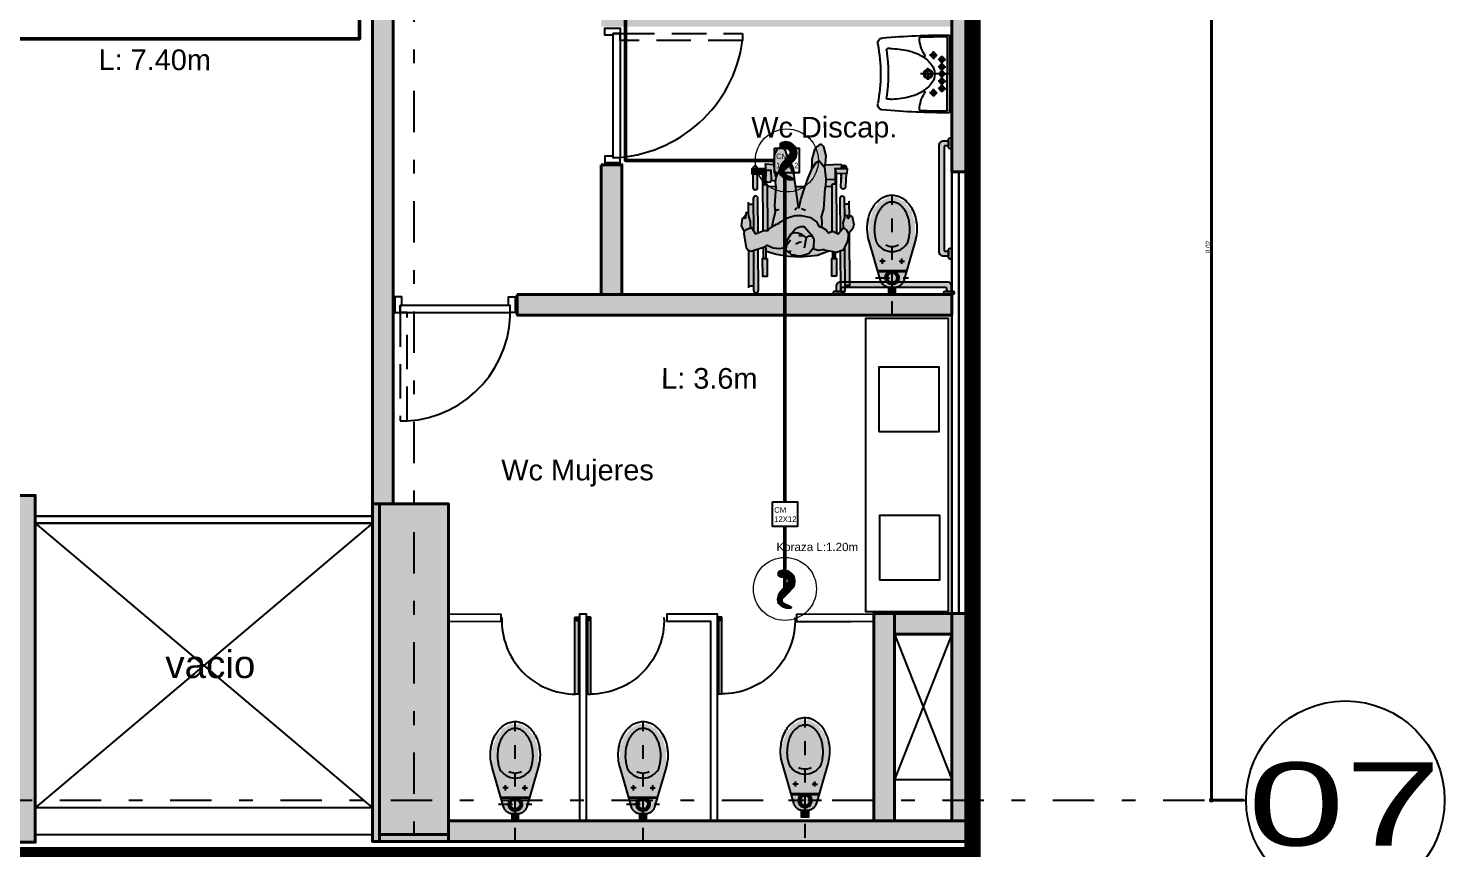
# Model space of a CAD drawing. Header units: millimetres. Extents: x 3781 to 4924, y 1639 to 1721.
# Drawn here: x 4575.51 to 4585.79, y 1650.15 to 1656.1 of the extents above; entities that cross this region are included whole.
import ezdxf

# ---------------------------------------------------------------- set-up
doc = ezdxf.new("R2010")
doc.units = ezdxf.units.MM
for name, pattern in [('CENTER', [0.7, 0.3, -0.2, 0, -0.2]), ('DASHED2', [9.525, 6.35, -3.175]), ('HIDDEN', [0.375, 0.25, -0.125]), ('HIDDEN2', [0.1875, 0.125, -0.0625])]:
    doc.linetypes.add(name, pattern=pattern)
doc.layers.get('Defpoints').update_dxf_attribs({"color": 255})
for name, color, linetype in [('1amobla', 2, 'Continuous'), ('_ACHU3', 253, 'Continuous'), ('A-HATCH CONCRETO', 8, 'Continuous'), ('A_ACHU5', 255, 'Continuous'), ('A_METAL  PROY', 177, 'Continuous'), ('A_MUEBLES FIJOS', 252, 'Continuous'), ('AMOBLAMIENTO', 1, 'Continuous'), ('AS_GL DETECCION_PISO 2', 7, 'Continuous'), ('AS_GL DETECCION_PISO 6', 7, 'Continuous'), ('EJE-ESTRUCTURA', 1, 'CENTER'), ('F-2', 2, 'Continuous'), ('HACHTCOLUMNA', 250, 'Continuous'), ('JCA_COTAS', 1, 'Continuous'), ('JCA_PROYECCIONES', 1, 'HIDDEN2'), ('JCA_TEXTO1', 2, 'Continuous'), ('JCA_TEXTO2', 3, 'Continuous'), ('MUEBLE', 1, 'Continuous'), ('PROYECCION', 1, 'DASHED2')]:
    doc.layers.add(name, color=color, linetype=linetype)
doc.layers.add('DIM-25', color=1, linetype='Continuous', plot=False)
for name, color, linetype, lineweight in [('Estructura', 6, 'Continuous', 40), ('Muro', 4, 'Continuous', 40), ('TEXTOS', 7, 'Continuous', 20), ('Vidrio', 2, 'Continuous', 30)]:
    doc.layers.add(name, color=color, linetype=linetype, lineweight=lineweight)
doc.styles.add('ROMANS', font='arial.ttf', dxfattribs={"width": 0.7})
doc.styles.get("Standard").update_dxf_attribs({"font": 'arial.ttf'})
doc.styles.add('style2', font='arial.ttf', dxfattribs={"width": 1.5})
doc.dimstyles.new('1-10', dxfattribs={"dimscale": 10, "dimtxt": 0.0037, "dimasz": 0.001, "dimexe": 0.0018, "dimexo": 0.0018, "dimgap": 0.0005, "dimtad": 1, "dimzin": 4, "dimdsep": 46, "dimtxsty": 'ROMANS', "dimblk": 'ARCHTICK', "dimcen": 0.003, "dimdle": 0.0015, "dimclrd": 1, "dimclre": 1, "dimclrt": 4, "dimadec": 0, "dimazin": 0, "dimtfac": 1, "dimtix": 1, "dimtmove": 2, "dimatfit": 3, "dimldrblk": 'flecha', "dimfxl": 1, "dimtolj": 1, "dimtzin": 4, "dimarcsym": 0})

# ---------------------------------------------------------------- blocks, each defined once
blk = doc.blocks.new('_ArchTick')
at = {"color": 0, "linetype": 'ByBlock', "const_width": 0.15}
blk.add_lwpolyline([(-0.5, -0.5), (0.5, 0.5)], dxfattribs=at)
blk = doc.blocks.new('*D56')
at = {"layer": 'Defpoints', "color": 0, "transparency": 16777216}
for p in [(1145.333, -6003.674), (1145.083, -6011.699), (1145.333, -6011.699)]:
    blk.add_point(p, dxfattribs=at)
at = {"layer": 'JCA_COTAS', "color": 1, "lineweight": -2, "transparency": 16777216}
for p, q in [((1145.315, -6003.674), (1145.065, -6003.674)), ((1145.083, -6003.659), (1145.083, -6011.714)), ((1145.315, -6011.699), (1145.065, -6011.699))]:
    blk.add_line(p, q, dxfattribs=at)
at = {"layer": 'JCA_COTAS', "color": 1, "lineweight": -2, "transparency": 16777216, "xscale": 0.01, "yscale": 0.01, "zscale": 0.01}
for p, rotation in [((1145.083, -6003.674), 90), ((1145.083, -6011.699), 270)]:
    blk.add_blockref('_ArchTick', p, dxfattribs=dict(at, rotation=rotation))
at = {"layer": 'JCA_COTAS', "color": 4, "transparency": 16777216, "insert": (1145.059, -6007.686), "char_height": 0.037, "attachment_point": 5, "rotation": 90, "style": 'ROMANS'}
blk.add_mtext('\\A1;8.02', dxfattribs=at)
blk = doc.blocks.new('flecha')
at = {"layer": '_ACHU3', "linetype": 'Continuous', "lineweight": 0}
h = blk.add_hatch(color=255, dxfattribs=at)
h.dxf.hatch_style = 1
h.paths.add_polyline_path([(0, 0), (2.4, 0.4), (2.4, 0), (4, 0), (4, 0), (2.4, 0), (2.4, -0.4)])
at = {"layer": '_ACHU3', "linetype": 'Continuous', "lineweight": 0, "flags": 128}
blk.add_lwpolyline([(0, 0), (2.4, 0.4), (2.4, 0), (2.4, 0), (4, 0), (4, 0), (2.4, 0), (2.4, -0.4), (0, 0)], dxfattribs=at)
blk = doc.blocks.new('PUERTA BAÑOS')
at = {"layer": 'AMOBLAMIENTO'}
h = blk.add_hatch(color=255, dxfattribs=at)
edge = h.paths.add_edge_path()
edge.add_line((-0.008, 0.002), (-0.008, -0.628))
edge.add_arc((-0.013, -0.628), 0.005, -90, 0, ccw=False)
edge.add_line((-0.013, -0.633), (-0.033, -0.633))
edge.add_arc((-0.033, -0.628), 0.005, 180, 270, ccw=False)
edge.add_line((-0.038, -0.628), (-0.038, -0.003))
edge.add_arc((-0.032, -0.003), 0.005, 90, 180, ccw=False)
edge.add_line((-0.033, 0.002), (-0.008, 0.002))
for p, q in [((0, 0), (-0.005, 0)), ((0, -0.06), (0, 0)), ((-0.03, -0.005), (-0.03, -0.02)), ((-0.005, 0), (-0.025, 0)), ((-0.025, -0.025), (-0.005, -0.025)), ((-0.005, -0.025), (-0.005, 0)), ((-0.005, 0), (-0.005, -0.06)), ((-0.005, -0.06), (0, -0.06))]:
    blk.add_line(p, q, dxfattribs=at)
blk.add_lwpolyline([(-0.008, 0.002), (-0.008, -0.628, -0.414214), (-0.013, -0.633), (-0.033, -0.633, -0.414214), (-0.038, -0.628), (-0.038, -0.003, -0.414214), (-0.033, 0.002)], format="xyb", close=True, dxfattribs=at)
blk.add_circle((-0.022, -0.013), 0.0025, dxfattribs=at)
at = {"layer": 'AMOBLAMIENTO', "ltscale": 0.1}
blk.add_arc((-0.034, -0.026), 0.607, 177.5483, 270.1437, dxfattribs=at)
at = {"layer": 'AMOBLAMIENTO'}
for centre, start, end in [((-0.025, -0.005), 90, 180), ((-0.025, -0.02), 180, 270)]:
    blk.add_arc(centre, 0.005, start, end, dxfattribs=at)
blk = doc.blocks.new('INODORO')
at = {"layer": 'AMOBLAMIENTO'}
h = blk.add_hatch(color=255, dxfattribs=at)
edge = h.paths.add_edge_path()
edge.add_line((0.167, 0.387), (0.084, 0.101))
edge.add_arc((0.017, 0.12), 0.07, 270, 344.6419, ccw=False)
edge.add_line((0.017, 0.05), (-0.017, 0.05))
edge.add_arc((-0.017, 0.12), 0.07, 195.3581, 270, ccw=False)
edge.add_line((-0.084, 0.101), (-0.167, 0.387))
edge.add_arc((0.145, 0.478), 0.325, 180, 196.1845, ccw=False)
edge.add_arc((0.145, 0.478), 0.325, 162.8824, 180, ccw=False)
edge.add_arc((0.074, 0.5), 0.25, 143.3684, 162.8824, ccw=False)
edge.add_arc((0.029, 0.533), 0.194, 119.122, 143.3684, ccw=False)
edge.add_arc((0, 0.584), 0.136, 90, 119.122, ccw=False)
edge.add_arc((0, 0.584), 0.136, 60.878, 90, ccw=False)
edge.add_arc((-0.029, 0.533), 0.194, 36.6316, 60.878, ccw=False)
edge.add_arc((-0.074, 0.5), 0.25, 17.1176, 36.6316, ccw=False)
edge.add_arc((-0.145, 0.478), 0.325, 0, 17.1176, ccw=False)
edge.add_arc((-0.145, 0.478), 0.325, 343.8155, 360, ccw=False)
blk.add_hatch(color=255, dxfattribs=at).paths.add_polyline_path([(0.025, 0.05), (-0.025, 0.05), (-0.025, 0), (0.025, 0)])
at = {"layer": 'AMOBLAMIENTO', "extrusion": (-1.55665e-06, -4.47371e-06, 1)}
for p, q in [((-0.051, 0.24, 13.502), (-0.089, 0.24, 13.502)), ((-0.07, 0.221, 13.502), (-0.07, 0.259, 13.502)), ((0.051, 0.24, 13.502), (0.089, 0.24, 13.502)), ((0.07, 0.221, 13.502), (0.07, 0.259, 13.502)), ((0.103, 0.17, 13.502), (-0.103, 0.17, 13.502)), ((-0.024, 0.164, 13.502), (-0.101, 0.164, 13.502)), ((0.101, 0.164, 13.502), (0.024, 0.164, 13.502))]:
    blk.add_line(p, q, dxfattribs=at)
at = {"layer": 'AMOBLAMIENTO', "extrusion": (-1.55665e-06, -4.47371e-06, 1), "elevation": 13.502, "flags": 128}
for points in [[(0.167, 0.387), (0.084, 0.101, -0.016701), (0.083, 0.097, -0.022806), (0.08, 0.091, -0.021821), (0.078, 0.086, -0.034751), (0.072, 0.078, -0.036571), (0.065, 0.07, -0.043988), (0.056, 0.062, -0.052185), (0.043, 0.055, -0.082496), (0.021, 0.05, -0.014668), (0.017, 0.05), (-0.017, 0.05, -0.083909), (-0.04, 0.054, -0.098699), (-0.063, 0.068, -0.082496), (-0.078, 0.086, -0.052185), (-0.083, 0.099, -0.009147), (-0.084, 0.101), (-0.167, 0.387, -0.038438), (-0.177, 0.436, -0.03221), (-0.18, 0.478, -0.004356), (-0.18, 0.484, -0.034754), (-0.176, 0.528, -0.021818), (-0.17, 0.556, -0.013779), (-0.166, 0.573, -0.009024), (-0.163, 0.582, -0.022804), (-0.154, 0.603, -0.021821), (-0.144, 0.623, -0.031515), (-0.127, 0.649, -0.003233), (-0.126, 0.651, -0.036571), (-0.107, 0.672, -0.043988), (-0.081, 0.694, -0.02205), (-0.066, 0.703, -0.030103), (-0.051, 0.71, -0.082496), (-0.008, 0.72, -0.014666), (0, 0.72, -0.083908), (0.045, 0.712, -0.043384), (0.066, 0.703, -0.055079), (0.101, 0.678, -0.050815), (0.127, 0.649, -0.03155), (0.144, 0.623, -0.052186), (0.165, 0.575, -0.001468), (0.166, 0.573, -0.042516), (0.177, 0.52, -0.03221), (0.18, 0.478, -0.004357), (0.18, 0.472, -0.034752), (0.176, 0.427, -0.02182), (0.17, 0.4, -0.009707), (0.167, 0.387)], [(0, 0.67, 0.014666), (-0.005, 0.67, 0.082496), (-0.032, 0.664, 0.044795), (-0.046, 0.657, 0.007375), (-0.05, 0.654, 0.043988), (-0.07, 0.638, 0.036571), (-0.084, 0.621, 0.018877), (-0.091, 0.612, 0.015864), (-0.098, 0.601, 0.021821), (-0.106, 0.584, 0.022804), (-0.114, 0.566, 0.01791), (-0.118, 0.551, 0.004894), (-0.12, 0.545, 0.021818), (-0.125, 0.52, 0.034754), (-0.128, 0.478, 0.004356), (-0.129, 0.472, 0.03221), (-0.126, 0.434, 0.03362), (-0.118, 0.394, 0.010353), (-0.116, 0.385, 0.008488), (-0.113, 0.378)], [(0.113, 0.378, 0.000935), (0.114, 0.379, 0.017908), (0.118, 0.394, 0.004894), (0.12, 0.399, 0.02182), (0.125, 0.425, 0.034752), (0.129, 0.467, 0.004357), (0.129, 0.472, 0.03221), (0.126, 0.511, 0.033619), (0.118, 0.551, 0.010353), (0.116, 0.56, 0.052186), (0.098, 0.601, 0.015899), (0.091, 0.612, 0.066511), (0.065, 0.642, 0.040373), (0.046, 0.657, 0.058094), (0.028, 0.665, 0.083908), (0, 0.67)]]:
    blk.add_lwpolyline(points, format="xyb", dxfattribs=at)
at = {"layer": 'AMOBLAMIENTO', "linetype": 'HIDDEN', "ltscale": 0.25, "extrusion": (-1.55665e-06, -4.47371e-06, 1), "elevation": 13.502}
for points in [[(0, -0.15), (0, 0.72)], [(-0.12, 0.12), (0.12, 0.12)]]:
    blk.add_lwpolyline(points, dxfattribs=at)
at = {"layer": 'AMOBLAMIENTO', "extrusion": (-1.55665e-06, -4.47371e-06, 1), "elevation": 13.502}
blk.add_lwpolyline([(0.025, 0.05), (-0.025, 0.05), (-0.025, 0), (0.025, 0)], close=True, dxfattribs=at)
at = {"layer": 'AMOBLAMIENTO', "extrusion": (-1.55665e-06, -4.47371e-06, 1)}
for major_axis, start_param, end_param in [((0.121, -0.042), 3.962815, 6.131668), ((0.0863, -0.03), 4.528683, 5.5658)]:
    blk.add_ellipse((0, 0.438, 13.502), major_axis=major_axis, ratio=1, start_param=start_param, end_param=end_param, dxfattribs=at)
for centre, major_axis in [((-0.07, 0.24, 13.502), (0.00567, -0.00197)), ((0.07, 0.24, 13.502), (0.00567, -0.00197)), ((0, 0.12, 13.502), (0.0472, -0.0164)), ((0, 0.12, 13.502), (0.0425, -0.0148)), ((0, 0.12, 13.502), (0.0331, -0.0115))]:
    blk.add_ellipse(centre, major_axis=major_axis, ratio=1, dxfattribs=at)
blk = doc.blocks.new('DISCAPACITADO PLANTA')
at = {"layer": 'A_ACHU5'}
h = blk.add_hatch(color=256, dxfattribs=at)
h.paths.add_polyline_path([(0.263, 0.916), (0.292, 0.896), (0.291, 0.925), (0.27, 0.989), (0.252, 1.015), (0.235, 1.019), (0.208, 1.004), (0.189, 0.969), (0.182, 0.914), (0.184, 0.895), (0.124, 0.898), (0.126, 0.853), (0.162, 0.853), (0.164, 0.781), (0.195, 0.776), (0.198, 0.799), (0.208, 0.824), (0.23, 0.866)])
h.paths.add_polyline_path([(0.327, 0.825), (0.299, 0.891), (0.263, 0.916), (0.23, 0.866), (0.208, 0.824), (0.198, 0.799), (0.193, 0.764), (0.199, 0.735), (0.199, 0.735), (0.198, 0.734), (0.188, 0.594), (0.192, 0.547), (0.182, 0.502), (0.17, 0.442), (0.144, 0.423), (0.139, 0.415), (0.111, 0.415), (0.051, 0.392), (0.021, 0.436), (-0.017, 0.423), (-0.032, 0.407), (-0.035, 0.39), (-0.018, 0.293), (-0.004, 0.274), (0.02, 0.264), (0.108, 0.294), (0.109, 0.211), (0.128, 0.211), (0.128, 0.264), (0.201, 0.243), (0.288, 0.228), (0.376, 0.223), (0.499, 0.237), (0.583, 0.267), (0.639, 0.256), (0.687, 0.272), (0.718, 0.338), (0.724, 0.39), (0.716, 0.414), (0.699, 0.429), (0.685, 0.431), (0.65, 0.388), (0.631, 0.399), (0.608, 0.408), (0.581, 0.395), (0.56, 0.419), (0.536, 0.434), (0.531, 0.435), (0.535, 0.481), (0.529, 0.515), (0.547, 0.571), (0.555, 0.719), (0.558, 0.726), (0.561, 0.789), (0.551, 0.875), (0.511, 0.921), (0.487, 0.905), (0.462, 0.865), (0.433, 0.796), (0.407, 0.73), (0.38, 0.639), (0.368, 0.582), (0.359, 0.581), (0.331, 0.793)])
h.paths.add_polyline_path([(0.138, 0.744), (0.127, 0.75), (0.113, 0.75), (0.102, 0.744), (0.104, 0.412), (0.111, 0.415), (0.139, 0.415), (0.139, 0.415)], flags=17)
h.paths.add_polyline_path([(0.717, 0.865), (0.627, 0.864), (0.639, 0.829), (0.716, 0.83)], flags=17)
h.paths.add_polyline_path([(0.708, 0.829), (0.674, 0.829), (0.67, 0.733, 1), (0.703, 0.732)], flags=17)
h.paths.add_polyline_path([(0.639, 0.829), (0.627, 0.864), (0.628, 0.752), (0.629, 0.752), (0.639, 0.747)], flags=17)
h.paths.add_polyline_path([(0.639, 0.747), (0.629, 0.752), (0.614, 0.752), (0.604, 0.746), (0.605, 0.406), (0.608, 0.408), (0.631, 0.399), (0.641, 0.393)], flags=17)
h.paths.add_polyline_path([(0.604, 0.736), (0.56, 0.735), (0.555, 0.719), (0.547, 0.571), (0.529, 0.515), (0.535, 0.481), (0.531, 0.435), (0.536, 0.434), (0.56, 0.419), (0.581, 0.395), (0.605, 0.406)], flags=17)
h.paths.add_polyline_path([(0.407, 0.73), (0.409, 0.735), (0.338, 0.734), (0.359, 0.581), (0.368, 0.582), (0.38, 0.639)], flags=16)
h.paths.add_polyline_path([(0.198, 0.734), (0.199, 0.735), (0.138, 0.736), (0.139, 0.415), (0.144, 0.423), (0.17, 0.442), (0.182, 0.502), (0.192, 0.547), (0.188, 0.594)], flags=16)
h.paths.add_polyline_path([(0.697, 0.647, 1), (0.663, 0.647), (0.664, 0.406), (0.685, 0.431), (0.69, 0.43), (0.685, 0.469), (0.698, 0.508)], flags=17)
h.paths.add_polyline_path([(0.751, 0.517), (0.738, 0.523), (0.723, 0.501), (0.716, 0.509), (0.716, 0.524), (0.698, 0.529), (0.698, 0.508), (0.685, 0.469), (0.69, 0.43), (0.699, 0.429), (0.716, 0.414), (0.724, 0.39), (0.756, 0.43), (0.764, 0.459)])
h.paths.add_polyline_path([(0.728, 0.609), (0.697, 0.609), (0.698, 0.529), (0.716, 0.524), (0.716, 0.509), (0.723, 0.501), (0.729, 0.51)])
h.paths.add_polyline_path([(0.729, 0.397), (0.724, 0.39), (0.718, 0.338), (0.699, 0.297), (0.7, 0.016), (0.731, 0.017)])
h.paths.add_polyline_path([(0.699, 0.297), (0.687, 0.272), (0.664, 0.265), (0.666, -0.02, 1), (0.7, -0.02)])
h.paths.add_polyline_path([(0.637, 0.213), (0.604, 0.213), (0.605, 0.084), (0.638, 0.084)])
h.paths.add_polyline_path([(0.135, 0.211), (0.102, 0.211), (0.103, 0.082), (0.136, 0.082)])
h.paths.add_polyline_path([(0.07, 0.281), (0.035, 0.269), (0.036, -0.019, 1), (0.071, -0.019)])
h.paths.add_polyline_path([(0.035, 0.269), (0.02, 0.264), (-0.001, 0.273), (0, 0.013), (0.036, 0.013)])
h.paths.add_polyline_path([(0.015, 0.481), (0.001, 0.518), (-0.001, 0.541), (-0.015, 0.545), (-0.019, 0.539), (-0.02, 0.529), (-0.046, 0.5), (-0.053, 0.45), (-0.032, 0.407), (-0.017, 0.423), (0.014, 0.434)])
h.paths.add_polyline_path([(0.068, 0.648, 1), (0.034, 0.647), (0.035, 0.416), (0.051, 0.392), (0.069, 0.399)], flags=17)
h.paths.add_polyline_path([(0.627, 0.783), (0.56, 0.784), (0.558, 0.726), (0.56, 0.735), (0.604, 0.736), (0.604, 0.746), (0.614, 0.752), (0.628, 0.752)], flags=17)
h.paths.add_polyline_path([(0.564, 0.956), (0.545, 1.023), (0.529, 1.038), (0.516, 1.038), (0.495, 1.022), (0.478, 1), (0.458, 0.933), (0.46, 0.891), (0.455, 0.848), (0.462, 0.865), (0.487, 0.905), (0.511, 0.921), (0.551, 0.875), (0.554, 0.889), (0.559, 0.898)])
h.paths.add_polyline_path([(0.114, 0.862), (0.023, 0.862), (0.024, 0.827), (0.102, 0.827)], flags=17)
for points in [[(0.127, 0.846), (0.126, 0.862), (0.023, 0.862), (0.024, 0.827), (0.102, 0.827), (0.102, 0.744), (0.113, 0.75), (0.127, 0.75), (0.125, 0.771)], [(0.034, 0.607), (-0.003, 0.607), (-0.002, 0.541), (-0.001, 0.541), (0.001, 0.518), (0.015, 0.481), (0.014, 0.434), (0.021, 0.436), (0.035, 0.416)], [(0.63, 0.258), (0.611, 0.262), (0.611, 0.213), (0.63, 0.213)]]:
    blk.add_hatch(color=256, dxfattribs=at).paths.add_polyline_path(points)
h = blk.add_hatch(color=256, dxfattribs=at)
h.paths.add_polyline_path([(0.674, 0.894), (0.554, 0.889), (0.551, 0.875), (0.561, 0.789), (0.56, 0.784), (0.627, 0.783), (0.627, 0.864), (0.671, 0.864)])
h.paths.add_polyline_path([(0.314, 0.888), (0.293, 0.895), (0.299, 0.891), (0.327, 0.825), (0.325, 0.851)])
h.paths.add_polyline_path([(0.162, 0.853), (0.126, 0.853), (0.127, 0.846), (0.125, 0.771), (0.142, 0.763), (0.156, 0.765), (0.164, 0.781)])
h.paths.add_polyline_path([(0.065, 0.827), (0.032, 0.827), (0.032, 0.728, 1), (0.066, 0.728)])
h.paths.add_polyline_path([(0.032, 0.866), (0.032, 0.862), (0.065, 0.862), (0.065, 0.866, 1)])
h = blk.add_hatch(color=256, dxfattribs=at)
edge = h.paths.add_edge_path()
edge.add_line((0.676, 0.871), (0.675, 0.864))
edge.add_line((0.675, 0.864), (0.709, 0.865))
edge.add_line((0.709, 0.865), (0.709, 0.87))
edge.add_arc((0.692, 0.87), 0.0168, 357.5838, 537.5838)
for points in [[(0.674, 0.894), (0.554, 0.889), (0.559, 0.898), (0.564, 0.956), (0.545, 1.023), (0.529, 1.038), (0.516, 1.038), (0.495, 1.022), (0.478, 1), (0.458, 0.933), (0.46, 0.891), (0.46, 0.891), (0.455, 0.848)], [(0.292, 0.896), (0.291, 0.925), (0.27, 0.989), (0.252, 1.015), (0.235, 1.019), (0.208, 1.004), (0.189, 0.969), (0.182, 0.914), (0.187, 0.861), (0.195, 0.807)], [(0.126, 0.862), (0.023, 0.862), (0.024, 0.827), (0.102, 0.827)], [(0.102, 0.827), (0.114, 0.862)], [(0.102, 0.827), (0.104, 0.412)], [(0.127, 0.853), (0.162, 0.853), (0.164, 0.781), (0.156, 0.765), (0.142, 0.763), (0.125, 0.771), (0.127, 0.846), (0.124, 0.898), (0.184, 0.895)], [(0.327, 0.825), (0.299, 0.891), (0.263, 0.916), (0.23, 0.866), (0.208, 0.824), (0.198, 0.799), (0.193, 0.764), (0.199, 0.735), (0.198, 0.734), (0.188, 0.594), (0.192, 0.547), (0.192, 0.547), (0.182, 0.502), (0.17, 0.442)], [(0.293, 0.895), (0.314, 0.888), (0.325, 0.851), (0.331, 0.793), (0.359, 0.581), (0.368, 0.582), (0.38, 0.639), (0.407, 0.73), (0.433, 0.796), (0.433, 0.796), (0.462, 0.865), (0.487, 0.905), (0.511, 0.921), (0.551, 0.875), (0.561, 0.789), (0.558, 0.726)], [(0.554, 0.889), (0.551, 0.875)], [(0.627, 0.864), (0.717, 0.865)], [(0.641, 0.393), (0.639, 0.829), (0.627, 0.864), (0.628, 0.752)], [(0.639, 0.829), (0.716, 0.83), (0.716, 0.83), (0.717, 0.865)], [(0.669, 0.829), (0.672, 0.786)], [(0.674, 0.894), (0.671, 0.864)], [(0.139, 0.415), (0.138, 0.744), (0.127, 0.75), (0.113, 0.75), (0.102, 0.744)], [(0.125, 0.771), (0.127, 0.75)], [(0.138, 0.736), (0.199, 0.735)], [(0.164, 0.781), (0.195, 0.776)], [(0.338, 0.734), (0.408, 0.735)], [(0.531, 0.435), (0.535, 0.481), (0.535, 0.481), (0.529, 0.515), (0.529, 0.515), (0.547, 0.571), (0.555, 0.719), (0.555, 0.719), (0.56, 0.735), (0.56, 0.735), (0.604, 0.736)], [(0.627, 0.783), (0.56, 0.784)], [(0.639, 0.747), (0.629, 0.752), (0.614, 0.752), (0.604, 0.746), (0.605, 0.406)], [(-0.003, 0.621), (-0.002, 0.541)], [(0.728, 0.627), (0.729, 0.51)], [(-0.02, 0.529), (-0.046, 0.5), (-0.053, 0.45), (-0.032, 0.408), (-0.035, 0.39), (-0.018, 0.293), (-0.004, 0.274), (0.02, 0.264), (0.124, 0.299), (0.134, 0.309), (0.178, 0.289), (0.226, 0.284), (0.27, 0.295)], [(0.014, 0.434), (0.015, 0.481), (0.001, 0.518), (-0.001, 0.541), (-0.015, 0.545), (-0.019, 0.539), (-0.022, 0.505), (-0.035, 0.505)], [(-0.003, 0.607), (0.034, 0.607)], [(0.192, 0.56), (0.209, 0.567), (0.219, 0.564)], [(0.698, 0.529), (0.716, 0.524), (0.716, 0.509), (0.723, 0.501), (0.738, 0.523), (0.751, 0.517), (0.764, 0.459), (0.756, 0.43), (0.724, 0.39), (0.716, 0.414), (0.699, 0.429), (0.685, 0.431), (0.65, 0.388), (0.65, 0.388), (0.631, 0.399), (0.608, 0.408), (0.581, 0.395), (0.56, 0.419), (0.536, 0.434), (0.515, 0.441), (0.515, 0.441), (0.495, 0.479), (0.453, 0.506), (0.383, 0.521), (0.335, 0.521), (0.282, 0.505), (0.214, 0.466)], [(0.351, 0.579), (0.336, 0.563)], [(0.412, 0.561), (0.384, 0.573)], [(0.697, 0.609), (0.728, 0.609)], [(-0.032, 0.407), (-0.017, 0.423), (0.021, 0.436), (0.051, 0.392), (0.051, 0.392), (0.111, 0.415), (0.139, 0.415), (0.139, 0.415), (0.144, 0.423), (0.173, 0.444), (0.202, 0.461), (0.225, 0.468)], [(0.315, 0.396), (0.336, 0.423), (0.358, 0.437), (0.38, 0.445), (0.404, 0.443), (0.453, 0.386), (0.474, 0.352), (0.47, 0.29), (0.438, 0.246), (0.386, 0.231), (0.353, 0.23), (0.336, 0.235), (0.314, 0.235), (0.294, 0.256), (0.274, 0.272), (0.276, 0.302), (0.281, 0.346), (0.308, 0.392), (0.322, 0.398), (0.349, 0.401), (0.38, 0.391), (0.419, 0.363), (0.44, 0.376), (0.456, 0.375)], [(0.69, 0.43), (0.685, 0.469), (0.698, 0.509)], [(0.304, 0.346), (0.278, 0.308)], [(0.343, 0.319), (0.368, 0.33), (0.384, 0.334)], [(0.364, 0.379), (0.396, 0.379)], [(0.419, 0.362), (0.403, 0.287)], [(0.724, 0.39), (0.718, 0.338), (0.687, 0.272), (0.639, 0.256), (0.539, 0.275)], [(0.729, 0.397), (0.731, 0.007)], [(-0.001, 0.273), (0, 0)], [(0.109, 0.211), (0.108, 0.294)], [(0.128, 0.211), (0.128, 0.291)], [(0.128, 0.264), (0.201, 0.243), (0.288, 0.228), (0.376, 0.223), (0.499, 0.237), (0.583, 0.267)], [(0.298, 0.254), (0.306, 0.271)], [(0.549, 0.277), (0.508, 0.269), (0.464, 0.282)], [(0.611, 0.213), (0.611, 0.262)], [(0.63, 0.213), (0.63, 0.258)], [(0, 0.013), (0.036, 0.013)], [(0.731, 0.017), (0.7, 0.016)]]:
    blk.add_lwpolyline(points)
for points in [[(0.127, 0.846), (0.126, 0.862), (0.023, 0.862), (0.024, 0.827), (0.102, 0.827), (0.102, 0.744), (0.113, 0.75), (0.127, 0.75), (0.125, 0.771)], [(0.314, 0.888), (0.293, 0.895), (0.299, 0.891), (0.327, 0.825), (0.325, 0.851)], [(0.135, 0.211), (0.136, 0.082), (0.103, 0.082), (0.103, 0.082), (0.102, 0.211)], [(0.638, 0.084), (0.605, 0.084), (0.605, 0.084), (0.604, 0.213), (0.637, 0.213)]]:
    blk.add_lwpolyline(points, close=True)
for points in [[(0.065, 0.862), (0.065, 0.866), (0.065, 0.866, 1), (0.032, 0.866), (0.032, 0.866), (0.032, 0.862)], [(0.032, 0.827), (0.032, 0.728), (0.032, 0.728, 1), (0.066, 0.728), (0.066, 0.728), (0.065, 0.827)], [(0.708, 0.829), (0.703, 0.732), (0.703, 0.732, -1), (0.67, 0.733), (0.67, 0.733), (0.674, 0.829)], [(0.675, 0.865), (0.676, 0.871), (0.676, 0.871, -1), (0.709, 0.87), (0.709, 0.87), (0.709, 0.865)], [(0.069, 0.399), (0.068, 0.648), (0.068, 0.648, 1), (0.034, 0.647), (0.034, 0.647), (0.035, 0.416)], [(0.698, 0.508), (0.697, 0.647), (0.697, 0.647, 1), (0.663, 0.647), (0.663, 0.647), (0.664, 0.406)], [(0.035, 0.269), (0.036, -0.019), (0.036, -0.019, 1), (0.071, -0.019), (0.071, -0.019), (0.07, 0.281)], [(0.664, 0.265), (0.666, -0.02), (0.666, -0.02, 1), (0.7, -0.02), (0.7, -0.02), (0.699, 0.297)]]:
    blk.add_lwpolyline(points, format="xyb")
blk.add_lwpolyline([(0.676, 0.871), (0.675, 0.864), (0.709, 0.865), (0.709, 0.87, 1)], format="xyb", close=True)
blk = doc.blocks.new('BARANADA SANIT 02')
at = {"layer": 'A_ACHU5'}
h = blk.add_hatch(color=256, dxfattribs=at)
edge = h.paths.add_edge_path()
edge.add_arc((0.772, -0.043), 0.01, 270, 360)
edge.add_line((0.782, -0.043), (0.782, -0.02))
edge.add_line((0.782, -0.02), (0.817, -0.02))
edge.add_line((0.817, -0.02), (0.817, -0.03))
edge.add_line((0.817, -0.03), (0.818, -0.03))
edge.add_line((0.818, -0.03), (0.818, -0.059))
edge.add_arc((0.789, -0.059), 0.029, -90, 0, ccw=False)
edge.add_line((0.789, -0.088), (0.513, -0.088))
edge.add_line((0.513, -0.088), (0.011, -0.088))
edge.add_arc((0.011, -0.059), 0.029, 180, 270, ccw=False)
edge.add_line((-0.018, -0.059), (-0.018, -0.03))
edge.add_line((-0.018, -0.03), (-0.018, -0.02))
edge.add_line((-0.018, -0.02), (0.018, -0.02))
edge.add_line((0.018, -0.02), (0.018, -0.043))
edge.add_arc((0.028, -0.043), 0.01, 180, 270)
edge.add_line((0.028, -0.053), (0.513, -0.053))
edge.add_line((0.513, -0.053), (0.772, -0.053))
edge = h.paths.add_edge_path()
edge.add_arc((0.77, -0.01), 0.01, 90, 270, ccw=False)
edge.add_line((0.77, 0), (0.83, 0))
edge.add_arc((0.83, -0.01), 0.01, -90, 90, ccw=False)
edge.add_line((0.83, -0.02), (0.77, -0.02))
edge = h.paths.add_edge_path()
edge.add_arc((-0.03, -0.01), 0.01, 90, 270, ccw=False)
edge.add_line((-0.03, 0), (0.03, 0))
edge.add_arc((0.03, -0.01), 0.01, -90, 90, ccw=False)
edge.add_line((0.03, -0.02), (-0.03, -0.02))
at = {"layer": 'A_METAL  PROY'}
for points in [[(-0.03, -0.02, -1), (-0.03, 0), (0.03, 0), (0.03, 0, -1), (0.03, -0.02), (0.03, -0.02), (-0.03, -0.02)], [(0.77, -0.02, -1), (0.77, 0), (0.83, 0), (0.83, 0, -1), (0.83, -0.02), (0.83, -0.02), (0.77, -0.02)], [(0.772, -0.053, 0.414214), (0.782, -0.043), (0.782, -0.02), (0.817, -0.02), (0.817, -0.03), (0.818, -0.03), (0.818, -0.059, -0.414214), (0.789, -0.088), (0.513, -0.088), (0.011, -0.088, -0.414214), (-0.018, -0.059), (-0.018, -0.03), (-0.018, -0.02), (0.018, -0.02), (0.018, -0.043, 0.414214), (0.028, -0.053), (0.513, -0.053)]]:
    blk.add_lwpolyline(points, format="xyb", close=True, dxfattribs=at)
blk = doc.blocks.new('BARANDA SANIT MINUS')
at = {"layer": 'A_ACHU5'}
h = blk.add_hatch(color=256, dxfattribs=at)
edge = h.paths.add_edge_path()
edge.add_arc((-0.043, 0.028), 0.01, 180, 270)
edge.add_line((-0.043, 0.018), (-0.02, 0.018))
edge.add_line((-0.02, 0.018), (-0.02, -0.017))
edge.add_line((-0.02, -0.017), (-0.03, -0.017))
edge.add_line((-0.03, -0.017), (-0.03, -0.018))
edge.add_line((-0.03, -0.018), (-0.059, -0.018))
edge.add_arc((-0.059, 0.011), 0.029, 180, 270, ccw=False)
edge.add_line((-0.088, 0.011), (-0.088, 0.292))
edge.add_line((-0.088, 0.292), (-0.088, 0.789))
edge.add_arc((-0.059, 0.789), 0.029, 90, 180, ccw=False)
edge.add_line((-0.059, 0.818), (-0.03, 0.818))
edge.add_line((-0.03, 0.818), (-0.02, 0.818))
edge.add_line((-0.02, 0.818), (-0.02, 0.782))
edge.add_line((-0.02, 0.782), (-0.043, 0.782))
edge.add_arc((-0.043, 0.772), 0.01, 90, 180)
edge.add_line((-0.053, 0.772), (-0.053, 0.292))
edge.add_line((-0.053, 0.292), (-0.053, 0.028))
edge = h.paths.add_edge_path()
edge.add_arc((-0.01, 0.83), 0.01, 0, 180, ccw=False)
edge.add_line((0, 0.83), (0, 0.77))
edge.add_arc((-0.01, 0.77), 0.01, -180, 0, ccw=False)
edge.add_line((-0.02, 0.77), (-0.02, 0.83))
edge = h.paths.add_edge_path()
edge.add_arc((-0.01, 0.03), 0.01, 0, 180, ccw=False)
edge.add_line((0, 0.03), (0, -0.03))
edge.add_arc((-0.01, -0.03), 0.01, -180, 0, ccw=False)
edge.add_line((-0.02, -0.03), (-0.02, 0.03))
at = {"layer": 'A_METAL  PROY'}
for points in [[(-0.02, 0.83, -1), (0, 0.83), (0, 0.77), (0, 0.77, -1), (-0.02, 0.77), (-0.02, 0.77), (-0.02, 0.83)], [(-0.053, 0.028, 0.414214), (-0.043, 0.018), (-0.02, 0.018), (-0.02, -0.017), (-0.03, -0.017), (-0.03, -0.018), (-0.059, -0.018, -0.414214), (-0.088, 0.011), (-0.088, 0.292), (-0.088, 0.789, -0.414214), (-0.059, 0.818), (-0.03, 0.818), (-0.02, 0.818), (-0.02, 0.782), (-0.043, 0.782, 0.414214), (-0.053, 0.772), (-0.053, 0.292)], [(-0.02, 0.03, -1), (0, 0.03), (0, -0.03), (0, -0.03, -1), (-0.02, -0.03), (-0.02, -0.03), (-0.02, 0.03)]]:
    blk.add_lwpolyline(points, format="xyb", close=True, dxfattribs=at)
blk = doc.blocks.new('lav discapacitados')
for p, q in [((0.135, 0.125), (0.135, 0.14)), ((0.503, 0.125), (0.503, 0.14)), ((0.319, -0.317), (0.319, -0.096)), ((0.183, -0.19), (0.154, -0.19)), ((0.183, -0.19), (0.183, -0.162)), ((0.183, -0.19), (0.183, -0.218)), ((0.183, -0.19), (0.211, -0.19)), ((0.319, -0.15), (0.276, -0.15)), ((0.319, -0.15), (0.319, -0.122)), ((0.319, -0.15), (0.362, -0.15)), ((0.319, -0.15), (0.319, -0.178)), ((0.456, -0.19), (0.427, -0.19)), ((0.456, -0.19), (0.456, -0.162)), ((0.456, -0.19), (0.484, -0.19)), ((0.456, -0.19), (0.456, -0.218)), ((0.038, -0.307), (0.601, -0.307)), ((0.058, -0.289), (0.319, -0.289)), ((0.215, -0.251), (0.187, -0.251)), ((0.215, -0.251), (0.215, -0.223)), ((0.215, -0.251), (0.243, -0.251)), ((0.215, -0.251), (0.215, -0.28)), ((0.267, -0.251), (0.239, -0.251)), ((0.267, -0.251), (0.267, -0.223)), ((0.267, -0.251), (0.295, -0.251)), ((0.267, -0.251), (0.267, -0.28)), ((0.319, -0.251), (0.291, -0.251)), ((0.319, -0.251), (0.319, -0.223)), ((0.319, -0.251), (0.348, -0.251)), ((0.319, -0.251), (0.319, -0.28)), ((0.58, -0.289), (0.319, -0.289)), ((0.371, -0.251), (0.343, -0.251)), ((0.371, -0.251), (0.371, -0.223)), ((0.371, -0.251), (0.4, -0.251)), ((0.371, -0.251), (0.371, -0.28)), ((0.424, -0.251), (0.395, -0.251)), ((0.424, -0.251), (0.424, -0.223)), ((0.424, -0.251), (0.452, -0.251)), ((0.424, -0.251), (0.424, -0.28))]:
    blk.add_line(p, q)
blk.add_lwpolyline([(0.135, 0.125, 0.057771), (0.15, -0.005, 0.071436), (0.189, -0.104, 0.106424), (0.255, -0.178, 0.158971), (0.319, -0.199, 0.158971)], format="xyb")
at = {"linetype": 'Continuous'}
for centre in [(0.183, -0.19), (0.456, -0.19), (0.215, -0.251), (0.267, -0.251), (0.371, -0.251), (0.424, -0.251)]:
    blk.add_circle(centre, 0.0174, dxfattribs=at)
for centre, radius in [((0.319, -0.15), 0.0325), ((0.319, -0.15), 0.023), ((0.319, -0.251), 0.0174)]:
    blk.add_circle(centre, radius)
for centre, radius, start, end in [((0.097, 0.176), 0.0385, 79.4854, 175.151), ((0.319, 1.375), 1.181, 259.4854, 280.5146), ((0.542, 0.176), 0.0385, 4.849, 100.5146), ((5.796, -0.307), 5.759, 175.151, 180), ((0.145, 0.14), 0.0102, 81.9935, 180), ((0.319, 1.375), 1.237, 261.9935, 278.0065), ((-0.066, 0.125), 0.57, 346.7746, 0), ((0.493, 0.14), 0.0102, 0, 98.0065), ((-5.158, -0.307), 5.759, 0, 4.849), ((5.796, -0.307), 5.748, 177.9207, 179.7162), ((0.062, -0.099), 0.0102, 88.9603, 177.9207), ((0.058, -0.307), 0.218, 56.4295, 88.9603), ((0.124, 0.08), 0.374, 330.4303, 346.7746), ((0.58, -0.307), 0.218, 91.0397, 123.5705), ((0.576, -0.099), 0.0102, 2.0793, 91.0397), ((-5.158, -0.307), 5.748, 0.2838, 2.0793), ((0.185, -0.117), 0.0102, 236.4295, 31.5913), ((0.319, -0.091), 0.109, 270, 306.1312), ((0.244, 0.012), 0.236, 306.1312, 330.4303), ((0.454, -0.117), 0.0102, 148.4087, 303.5705), ((0.058, -0.279), 0.0102, 179.7162, 270), ((0.58, -0.279), 0.0102, 270, 0.2838)]:
    blk.add_arc(centre, radius, start, end)
blk = doc.blocks.new('AS_Initiator2')
at = {"color": 0, "linetype": 'Continuous', "lineweight": 15}
blk.add_circle((0, 0), 0.1524, dxfattribs=at)
for points in [[(-0.027, 0.0558), (-0.0366, 0.0654), (-0.027, 0.0906), (-0.0366, 0.0822)], [(-0.027, 0.0906), (-0.0054, 0.0954), (-0.027, 0.0558), (0.0174, 0.0906)], [(-0.027, 0.0558), (0.0174, 0.0906), (-0.0162, 0.0522), (-0.0068, 0.055)], [(-0.0068, 0.055), (0.0174, 0.0906), (0.0066, 0.051), (0.0306, 0.081)], [(0.0066, 0.051), (0.0306, 0.081), (0.0138, 0.039), (0.0438, 0.0678)], [(0.0438, 0.0054), (-0.0018, -0.0426), (-0.027, -0.0126), (-0.0342, -0.0246)], [(0.0486, 0.015), (0.0438, 0.0054), (0.0042, 0.0222), (-0.027, -0.0126)], [(0.0438, 0.0678), (0.0486, 0.0606), (0.0138, 0.039), (0.0042, 0.0222)], [(0.0486, 0.0606), (0.0522, 0.0366), (0.0042, 0.0222), (0.0486, 0.015)], [(-0.0018, -0.0426), (-0.0102, -0.0498), (-0.0342, -0.0246), (-0.0402, -0.0498)], [(-0.0102, -0.0498), (-0.009, -0.0618), (-0.0402, -0.0498), (-0.0366, -0.0702)], [(-0.009, -0.0618), (0.003, -0.0702), (-0.0366, -0.0702), (-0.015, -0.0894)], [(0.003, -0.0702), (0.0186, -0.0762), (-0.015, -0.0894), (0.009, -0.0978)], [(0.009, -0.0978), (0.0186, -0.0762), (0.0306, -0.0978), (0.0366, -0.087)]]:
    blk.add_solid(points, dxfattribs=at)
blk = doc.blocks.new('Caja metalica de 12')
at = {"layer": '1amobla', "linetype": 'Continuous', "ltscale": 0.3}
blk.add_lwpolyline([(-1069.691, -2855.357), (-1069.511, -2855.357), (-1069.511, -2855.537), (-1069.691, -2855.537), (-1069.691, -2855.357)], dxfattribs=at)
at = {"layer": '1amobla', "color": 7, "linetype": 'Continuous', "ltscale": 0.3, "insert": (-1069.679, -2855.397), "char_height": 0.04, "width": 0.07916, "attachment_point": 1}
blk.add_mtext('CM 12X12', dxfattribs=at)
blk = doc.blocks.new('Est etapa 3 torre')
at = {"layer": 'HACHTCOLUMNA'}
h = blk.add_hatch(color=256, dxfattribs=at)
h.paths.add_polyline_path([(1123.55, -5959.124), (1123.05, -5959.124), (1123.05, -5957.624), (1123.55, -5957.624)])
h.paths.add_polyline_path([(1116.05, -5959.124), (1115.55, -5959.124), (1115.55, -5957.624), (1116.05, -5957.624)])
h.paths.add_polyline_path([(1139.548, -5959.124), (1139.048, -5959.124), (1139.048, -5957.624), (1139.548, -5957.624)])
h.paths.add_polyline_path([(1132.05, -5959.124), (1131.55, -5959.124), (1131.55, -5957.624), (1132.05, -5957.624)])
h.paths.add_polyline_path([(1140.048, -5967.649), (1140.048, -5968.149), (1138.548, -5968.149), (1138.548, -5967.649)])
h.paths.add_polyline_path([(1124.05, -5967.649), (1124.05, -5968.149), (1122.55, -5968.149), (1122.55, -5967.649)])
h.paths.add_polyline_path([(1131.05, -5967.649), (1131.05, -5968.149), (1132.55, -5968.149), (1132.55, -5967.649)])
h.paths.add_polyline_path([(1115.05, -5967.649), (1115.05, -5968.149), (1116.55, -5968.149), (1116.55, -5967.649)])
h.paths.add_polyline_path([(1140.048, -5975.649), (1140.048, -5976.149), (1138.548, -5976.149), (1138.548, -5975.649)])
h.paths.add_polyline_path([(1124.05, -5975.649), (1124.05, -5976.149), (1122.55, -5976.149), (1122.55, -5975.649)])
h.paths.add_polyline_path([(1131.05, -5975.649), (1131.05, -5976.149), (1132.55, -5976.149), (1132.55, -5975.649)])
h.paths.add_polyline_path([(1115.05, -5975.649), (1115.05, -5976.149), (1116.55, -5976.149), (1116.55, -5975.649)])
h.paths.add_polyline_path([(1140.048, -5985.749), (1140.048, -5986.249), (1138.548, -5986.249), (1138.548, -5985.749)])
h.paths.add_polyline_path([(1124.05, -5985.749), (1124.05, -5986.249), (1122.55, -5986.249), (1122.55, -5985.749)])
h.paths.add_polyline_path([(1131.05, -5985.749), (1131.05, -5986.249), (1132.55, -5986.249), (1132.55, -5985.749)])
h.paths.add_polyline_path([(1115.05, -5985.749), (1115.05, -5986.249), (1116.55, -5986.249), (1116.55, -5985.749)])
h.paths.add_polyline_path([(1140.048, -5993.749), (1140.048, -5994.249), (1138.548, -5994.249), (1138.548, -5993.749)])
h.paths.add_polyline_path([(1124.05, -5993.749), (1124.05, -5994.249), (1122.55, -5994.249), (1122.55, -5993.749)])
h.paths.add_polyline_path([(1131.05, -5993.749), (1131.05, -5994.249), (1132.55, -5994.249), (1132.55, -5993.749)])
h.paths.add_polyline_path([(1115.05, -5993.749), (1115.05, -5994.249), (1116.55, -5994.249), (1116.55, -5993.749)])
h.paths.add_polyline_path([(1132.05, -6003.426), (1131.55, -6003.426), (1131.55, -6004.922), (1132.05, -6004.922)])
h.paths.add_polyline_path([(1138.153, -6003.424), (1139.653, -6003.424), (1139.653, -6003.924), (1138.153, -6003.924)])
h.paths.add_polyline_path([(1116.05, -6004.924), (1116.05, -6003.424), (1115.55, -6003.424), (1115.55, -6004.924)])
h.paths.add_polyline_path([(1123.55, -6004.924), (1123.55, -6003.424), (1123.05, -6003.424), (1123.05, -6004.924)])
h.paths.add_polyline_path([(1139.048, -6011.949), (1139.048, -6009.549), (1139.548, -6009.549), (1139.548, -6011.949)])
h.paths.add_polyline_path([(1131.55, -6009.549), (1131.55, -6011.949), (1132.05, -6011.949), (1132.05, -6009.549)])
h.paths.add_polyline_path([(1123.05, -6009.549), (1123.05, -6011.949), (1123.55, -6011.949), (1123.55, -6009.549)])
h.paths.add_polyline_path([(1116.05, -6009.549), (1116.05, -6011.949), (1115.55, -6011.949), (1115.55, -6009.549)])
at = {"layer": 'EJE-ESTRUCTURA'}
for p, q in [((1139.298, -5955.354), (1139.298, -6014.914)), ((1139.298, -5955.354), (1139.298, -6014.914)), ((1113.531, -6011.699), (1145.333, -6011.699))]:
    blk.add_line(p, q, dxfattribs=at)
at = {"layer": 'Estructura'}
blk.add_lwpolyline([(1139.048, -6011.949), (1139.048, -6009.549), (1139.548, -6009.549), (1139.548, -6011.949)], close=True, dxfattribs=at)
at = {"layer": 'JCA_TEXTO1', "linetype": 'Continuous'}
blk.add_circle((1146.053, -6011.699), 0.72, dxfattribs=at)
at = {"layer": 'JCA_TEXTO2', "style": 'style2', "width": 1.5}
blk.add_text('07', height=0.6031, rotation=0.0293, dxfattribs=at).set_placement((1145.345, -6012.029))
at = {"layer": 'JCA_COTAS'}
dim = blk.add_linear_dim(base=(1145.083339, -6011.698837), p1=(1145.333175, -6003.673839), p2=(1145.333175, -6011.698837), angle=90, dimstyle='1-10', dxfattribs=at)
dim.commit()
dim.dimension.update_dxf_attribs({"geometry": '*D56', "text_midpoint": (1145.059447, -6007.686338)})

msp = doc.modelspace()

# ---------------------------------------------------------------- hatches: boundary and pattern name
at = {"layer": 'A-HATCH CONCRETO', "ltscale": 0.03}
h = msp.add_hatch(color=256, dxfattribs=at)
h.dxf.hatch_style = 1
h.paths.add_polyline_path([(4562.563, 1658.778), (4562.563, 1658.628), (4562.911, 1658.628), (4562.911, 1658.778)])
h.paths.add_polyline_path([(4562.911, 1658.778), (4563.061, 1658.778), (4563.061, 1657.427), (4562.911, 1657.427)])
h.paths.add_polyline_path([(4565.622, 1657.277), (4565.622, 1657.427), (4562.563, 1657.427), (4562.563, 1657.277)])
h.paths.add_polyline_path([(4562.213, 1652.653), (4562.213, 1657.278), (4562.063, 1657.278), (4562.063, 1653.018), (4562.063, 1652.653)])
h.paths.add_polyline_path([(4565.622, 1654.102), (4565.472, 1654.102), (4565.472, 1657.277), (4565.622, 1657.277)])
h.paths.add_polyline_path([(4564.222, 1654.252), (4564.222, 1652.563), (4564.572, 1652.563), (4564.572, 1652.713), (4564.373, 1652.713), (4564.372, 1654.252)])
h.paths.add_polyline_path([(4565.622, 1652.713), (4565.472, 1652.713), (4565.472, 1652.063), (4565.622, 1652.063)])
h.paths.add_polyline_path([(4565.472, 1652.563), (4565.472, 1652.563), (4565.472, 1652.713), (4565.472, 1652.713)], flags=16)
h.paths.add_polyline_path([(4562.063, 1650.218), (4565.622, 1650.218), (4565.622, 1650.368), (4562.563, 1650.368), (4562.563, 1650.253), (4562.063, 1650.253)])
h.paths.add_polyline_path([(4565.472, 1650.863), (4565.472, 1650.368), (4565.622, 1650.368), (4565.622, 1650.863)])
h.paths.add_polyline_path([(4568.938, 1652.713), (4568.938, 1652.563), (4568.372, 1652.563), (4568.372, 1650.198), (4568.222, 1650.198), (4568.222, 1652.713)])
h.paths.add_polyline_path([(4571.49, 1652.713), (4571.49, 1652.563), (4571.063, 1652.563), (4571.063, 1652.653), (4570.563, 1652.653), (4570.563, 1652.563), (4570.138, 1652.563), (4570.138, 1652.713)])
h.paths.add_polyline_path([(4568.372, 1650.198), (4575.414, 1650.198), (4575.414, 1650.351), (4568.372, 1650.351)])
h.paths.add_polyline_path([(4573.69, 1652.713), (4573.69, 1652.563), (4572.69, 1652.563), (4572.69, 1652.713)])
h.paths.add_polyline_path([(4573.115, 1650.351), (4573.265, 1650.351), (4573.265, 1652.563), (4573.115, 1652.563), (4573.115, 1652.565), (4573.115, 1650.351), (4573.115, 1650.351)])
h.paths.add_polyline_path([(4574.89, 1652.713), (4574.89, 1652.563), (4575.414, 1652.563), (4575.414, 1650.198), (4575.564, 1650.198), (4575.564, 1652.713)])
h.paths.add_polyline_path([(4578.56, 1650.353), (4582.361, 1650.353), (4582.361, 1650.203), (4578.56, 1650.203)])
h.paths.add_polyline_path([(4578.01, 1650.203), (4578.01, 1652.653), (4578.06, 1652.653), (4578.06, 1650.253), (4578.56, 1650.253), (4578.56, 1650.203)])
h.paths.add_polyline_path([(4581.796, 1651.857), (4581.796, 1650.353), (4581.646, 1650.353), (4581.646, 1651.857)])
h.paths.add_polyline_path([(4581.796, 1651.857), (4582.211, 1651.857), (4582.211, 1651.707), (4581.796, 1651.706)])
h.paths.add_polyline_path([(4582.361, 1651.857), (4582.361, 1650.353), (4582.211, 1650.353), (4582.211, 1651.857)])
h.paths.add_polyline_path([(4579.06, 1654.172), (4582.211, 1654.172), (4582.211, 1654.022), (4579.06, 1654.022)])
h.paths.add_polyline_path([(4579.669, 1655.112), (4579.669, 1654.172), (4579.819, 1654.172), (4579.819, 1655.112)])
h.paths.add_polyline_path([(4578.009, 1656.274), (4578.01, 1652.653), (4578.16, 1652.653), (4578.159, 1656.274)])
h.paths.add_polyline_path([(4578.16, 1654.172), (4578.16, 1654.172), (4578.16, 1654.022), (4578.16, 1654.022)], flags=17)
h.paths.add_polyline_path([(4579.669, 1656.264), (4582.211, 1656.264), (4582.211, 1656.114), (4579.669, 1656.114)])
h.paths.add_polyline_path([(4582.361, 1656.264), (4582.361, 1655.061), (4582.211, 1655.061), (4582.211, 1656.264)])
h.paths.add_polyline_path([(4579.669, 1660.031), (4579.669, 1658.472), (4579.819, 1658.472), (4579.819, 1660.031)])
h.paths.add_polyline_path([(4581.764, 1660.029), (4579.669, 1660.033), (4579.669, 1660.183), (4581.765, 1660.179)])
h.paths.add_polyline_path([(4581.981, 1661.627), (4573.514, 1661.627), (4573.514, 1661.477), (4581.981, 1661.477)])
h.paths.add_polyline_path([(4573.514, 1658.777), (4573.514, 1661.477), (4573.664, 1661.477), (4573.664, 1658.777)])

# ---------------------------------------------------------------- linework, layer by layer
msp.add_line((4579.844, 1660.748), (4579.844, 1655.143))
at = {"layer": '1amobla', "color": 7, "linetype": 'Continuous', "ltscale": 0.3, "true_color": 0xffffff}
msp.add_lwpolyline([(4580.911, 1652.668), (4581.091, 1652.668), (4581.091, 1652.488), (4580.911, 1652.488), (4580.911, 1652.668)], dxfattribs=at)
msp.add_lwpolyline([(4580.911, 1652.668), (4581.091, 1652.668), (4581.091, 1652.488), (4580.911, 1652.488), (4580.911, 1652.668)], dxfattribs=at)
msp.add_lwpolyline([(4580.911, 1652.668), (4581.091, 1652.668), (4581.091, 1652.488), (4580.911, 1652.488), (4580.911, 1652.668)], dxfattribs=at)
msp.add_lwpolyline([(4580.911, 1652.668), (4581.091, 1652.668), (4581.091, 1652.488), (4580.911, 1652.488), (4580.911, 1652.668)], dxfattribs=at)
msp.add_lwpolyline([(4580.911, 1652.668), (4581.091, 1652.668), (4581.091, 1652.488), (4580.911, 1652.488), (4580.911, 1652.668)], dxfattribs=at)
msp.add_lwpolyline([(4580.911, 1652.668), (4581.091, 1652.668), (4581.091, 1652.488), (4580.911, 1652.488), (4580.911, 1652.668)], dxfattribs=at)
msp.add_lwpolyline([(4580.911, 1652.668), (4581.091, 1652.668), (4581.091, 1652.488), (4580.911, 1652.488), (4580.911, 1652.668)], dxfattribs=at)
at = {"layer": 'AMOBLAMIENTO'}
for points in [[(4582.186, 1651.872), (4582.186, 1653.997), (4581.586, 1653.997), (4581.586, 1651.872)], [(4581.681, 1653.177), (4582.119, 1653.177), (4582.119, 1653.644), (4581.681, 1653.644)], [(4581.686, 1652.101), (4582.124, 1652.101), (4582.124, 1652.568), (4581.686, 1652.568)], [(4578.943, 1651.851), (4578.56, 1651.85), (4578.56, 1651.8), (4578.56, 1651.8), (4578.56, 1651.8), (4578.943, 1651.801)], [(4579.562, 1650.353), (4579.561, 1651.851), (4579.511, 1651.851), (4579.511, 1651.801), (4579.511, 1651.801), (4579.512, 1650.353)], [(4580.512, 1650.353), (4580.511, 1651.851), (4580.144, 1651.851), (4580.144, 1651.801), (4580.461, 1651.801), (4580.462, 1650.353)], [(4581.646, 1651.851), (4581.085, 1651.85), (4581.085, 1651.8), (4581.477, 1651.8), (4581.477, 1651.8), (4581.646, 1651.801)]]:
    msp.add_lwpolyline(points, close=True, dxfattribs=at)
at = {"layer": 'AS_GL DETECCION_PISO 2', "color": 5, "linetype": 'Continuous', "lineweight": 50}
for p, q in [((4581.001, 1655.053), (4581.001, 1652.668)), ((4581.001, 1652.488), (4581.001, 1652.035))]:
    msp.add_line(p, q, dxfattribs=at)
msp.add_lwpolyline([(4580.92, 1655.143), (4579.844, 1655.143), (4579.844, 1660.748)], dxfattribs=at)
at = {"layer": 'AS_GL DETECCION_PISO 2', "color": 5, "linetype": 'Continuous', "lineweight": 50, "elevation": 1207.545}
msp.add_lwpolyline([(4573.665, 1656.025), (4577.915, 1656.025), (4577.915, 1658.098)], dxfattribs=at)
at = {"layer": 'Defpoints', "ltscale": 5, "const_width": 0.12}
msp.add_lwpolyline([(4550.769, 1704.578), (4582.361, 1704.578), (4582.361, 1650.103), (4550.769, 1650.103)], close=True, dxfattribs=at)
at = {"layer": 'DIM-25'}
for centre, radius, start, end in [((4579.719, 1656.146), 0.984, 272.1171, 352.2523), ((4578.214, 1654.048), 0.796, 273.3863, 3.132)]:
    msp.add_arc(centre, radius, start, end, dxfattribs=at)
at = {"layer": 'F-2'}
for points in [[(4579.756, 1656.051), (4579.694, 1656.051), (4579.694, 1656.102), (4579.806, 1656.102), (4579.806, 1656.064), (4579.756, 1656.064), (4579.756, 1656.051)], [(4579.756, 1655.175), (4579.694, 1655.175), (4579.694, 1655.125), (4579.806, 1655.125), (4579.806, 1655.163), (4579.756, 1655.163), (4579.756, 1655.175)], [(4579.794, 1655.112), (4579.794, 1655.125), (4579.707, 1655.125), (4579.707, 1655.112)], [(4578.16, 1654.054), (4578.172, 1654.054), (4578.172, 1654.141), (4578.16, 1654.141)], [(4578.223, 1654.092), (4578.223, 1654.154), (4578.172, 1654.154), (4578.172, 1654.041), (4578.21, 1654.041), (4578.21, 1654.092), (4578.223, 1654.092)], [(4578.996, 1654.092), (4578.996, 1654.154), (4579.047, 1654.154), (4579.047, 1654.041), (4579.009, 1654.041), (4579.009, 1654.092), (4578.996, 1654.092)], [(4579.06, 1654.054), (4579.047, 1654.054), (4579.047, 1654.141), (4579.06, 1654.141)]]:
    msp.add_lwpolyline(points, dxfattribs=at)
for points in [[(4579.756, 1656.064), (4579.806, 1656.064), (4579.806, 1655.163), (4579.756, 1655.163)], [(4578.21, 1654.092), (4578.21, 1654.041), (4579.009, 1654.041), (4579.009, 1654.092)], [(4578.01, 1650.253), (4578.01, 1650.446), (4575.564, 1650.446), (4575.564, 1650.253)]]:
    msp.add_lwpolyline(points, close=True, dxfattribs=at)
at = {"layer": 'JCA_PROYECCIONES'}
msp.add_line((4582.361, 1704.503), (4582.361, 1651.857), dxfattribs=at)
at = {"layer": 'MUEBLE', "color": 1, "linetype": 'HIDDEN'}
for points in [[(4579.806, 1656.013), (4579.806, 1656.064), (4580.694, 1656.064), (4580.694, 1656.013)], [(4578.261, 1654.041), (4578.21, 1654.041), (4578.21, 1653.254), (4578.261, 1653.254)]]:
    msp.add_lwpolyline(points, close=True, dxfattribs=at)
at = {"layer": 'Muro'}
for points in [[(4578.009, 1656.274), (4578.01, 1652.653), (4578.16, 1652.653), (4578.159, 1656.274)], [(4582.361, 1656.264), (4582.361, 1655.061), (4582.211, 1655.061), (4582.211, 1656.264)], [(4579.669, 1655.112), (4579.669, 1654.172), (4579.819, 1654.172), (4579.819, 1655.112)], [(4579.06, 1654.172), (4582.211, 1654.172), (4582.211, 1654.022), (4579.06, 1654.022)], [(4574.89, 1652.713), (4574.89, 1652.563), (4575.414, 1652.563), (4575.414, 1650.198), (4575.564, 1650.198), (4575.564, 1652.713)], [(4578.06, 1650.203), (4578.01, 1650.203), (4578.01, 1652.653), (4578.06, 1652.653)], [(4581.796, 1651.857), (4581.796, 1650.353), (4581.646, 1650.353), (4581.646, 1651.857)], [(4581.796, 1651.857), (4582.211, 1651.857), (4582.211, 1651.707), (4581.796, 1651.706)], [(4582.361, 1651.857), (4582.361, 1650.353), (4582.211, 1650.353), (4582.211, 1651.857)], [(4578.56, 1650.353), (4582.361, 1650.353), (4582.361, 1650.203), (4578.56, 1650.203)], [(4578.06, 1650.203), (4578.06, 1650.253), (4578.56, 1650.253), (4578.56, 1650.203)]]:
    msp.add_lwpolyline(points, close=True, dxfattribs=at)
at = {"layer": 'PROYECCION'}
for p, q in [((4575.564, 1652.513), (4578.01, 1650.446)), ((4578.01, 1652.513), (4575.564, 1650.446)), ((4582.211, 1651.707), (4581.796, 1650.653)), ((4581.796, 1651.706), (4582.211, 1650.653))]:
    msp.add_line(p, q, dxfattribs=at)
msp.add_lwpolyline([(4581.796, 1651.706), (4581.796, 1650.653), (4582.211, 1650.653), (4582.211, 1651.706)], close=True, dxfattribs=at)
at = {"layer": 'Vidrio'}
for points in [[(4582.211, 1651.857), (4582.261, 1651.857), (4582.261, 1655.061), (4582.211, 1655.061)], [(4578.01, 1652.513), (4578.01, 1652.563), (4575.564, 1652.563), (4575.564, 1652.513)]]:
    msp.add_lwpolyline(points, close=True, dxfattribs=at)

# ---------------------------------------------------------------- block references
at = {"xscale": -1, "rotation": 180}
msp.add_blockref('BARANADA SANIT 02', (4581.391, 1654.172), dxfattribs=at)
at = {"layer": '1amobla', "color": 7, "linetype": 'Continuous', "true_color": 0xffffff}
for p in [(5650.616, 4510.59), (5650.602, 4508.025)]:
    msp.add_blockref('Caja metalica de 12', p, dxfattribs=at)
at = {"layer": 'A_METAL  PROY'}
msp.add_blockref('BARANDA SANIT MINUS', (4582.208, 1654.467), dxfattribs=at)
at = {"layer": 'A_MUEBLES FIJOS'}
for name, p in [('DISCAPACITADO PLANTA', (4580.737, 1654.22)), ('INODORO', (4581.778, 1654.172, -13.502))]:
    msp.add_blockref(name, p, dxfattribs=at)
at = {"layer": 'AMOBLAMIENTO', "xscale": -1, "rotation": 89.99999862940636}
msp.add_blockref('lav discapacitados', (4581.888, 1656.09), dxfattribs=at)
at = {"layer": 'AMOBLAMIENTO', "linetype": 'HIDDEN', "ltscale": 0.0003, "yscale": 0.8784798838123716, "zscale": 0.8784798838123716}
for p, xscale, rotation in [((4579.511, 1651.828), 0.8784798838123716, 0.0003066997075476458), ((4579.561, 1651.828), -0.8784798838123716, 359.9996933002926), ((4580.511, 1651.829), -0.8784798838123716, 359.9996933002926)]:
    msp.add_blockref('PUERTA BAÑOS', p, dxfattribs=dict(at, xscale=xscale, rotation=rotation))
at = {"layer": 'AMOBLAMIENTO', "extrusion": (0, 0, -1), "xscale": -1, "zscale": -1, "rotation": 359.9999836375246}
for p in [(-4579.045, 1650.353, 13.502), (-4579.972, 1650.353, 13.502)]:
    msp.add_blockref('INODORO', p, dxfattribs=at)
at = {"layer": 'AMOBLAMIENTO', "extrusion": (0, 0, -1), "zscale": -1, "rotation": 1.636247562310831e-05}
msp.add_blockref('INODORO', (-4581.147, 1650.38, 13.502), dxfattribs=at)
at = {"layer": 'AS_GL DETECCION_PISO 6', "color": 131, "linetype": 'Continuous', "xscale": 1.5, "yscale": 1.5, "zscale": 1.5}
for p in [(4581.015, 1655.143), (4581.001, 1652.035)]:
    msp.add_blockref('AS_Initiator2', p, dxfattribs=at)
at = {"layer": 'Muro'}
msp.add_blockref('Est etapa 3 torre', (3439.012, 7662.202), dxfattribs=at)

# ---------------------------------------------------------------- texts
at = {"layer": 'TEXTOS'}
for s, height, rotation, p in [('L: 7.40m', 0.15, 359.9331, (4576.023, 1655.799, 1207.545)), ('Wc Discap.', 0.15, 0.0669, (4580.757, 1655.309)), ('L: 3.6m', 0.15, 359.9331, (4580.103, 1653.488, 1207.545)), ('Wc Mujeres', 0.15, 0.0669, (4578.944, 1652.822)), ('Koraza L:1.20m', 0.06, 359.9331, (4580.94, 1652.31)), ('vacio', 0.2, 359.9331, (4576.508, 1651.389))]:
    msp.add_text(s, height=height, rotation=rotation, dxfattribs=at).set_placement(p)

doc.saveas('drawing.dxf')
